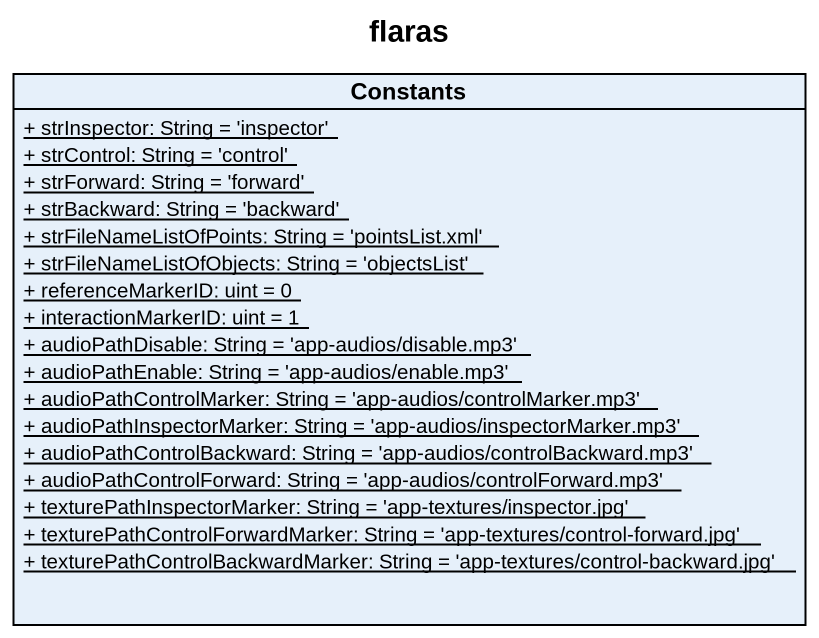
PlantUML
@startuml
title flaras
hide circle
hide empty members
skinparam classAttributeIconSize 0
class Constants {
  {static} + strInspector: String = 'inspector'
  {static} + strControl: String = 'control'
  {static} + strForward: String = 'forward'
  {static} + strBackward: String = 'backward'
  {static} + strFileNameListOfPoints: String = 'pointsList.xml'
  {static} + strFileNameListOfObjects: String = 'objectsList'
  {static} + referenceMarkerID: uint = 0
  {static} + interactionMarkerID: uint = 1
  {static} + audioPathDisable: String = 'app-audios/disable.mp3'
  {static} + audioPathEnable: String = 'app-audios/enable.mp3'
  {static} + audioPathControlMarker: String = 'app-audios/controlMarker.mp3'
  {static} + audioPathInspectorMarker: String = 'app-audios/inspectorMarker.mp3'
  {static} + audioPathControlBackward: String = 'app-audios/controlBackward.mp3'
  {static} + audioPathControlForward: String = 'app-audios/controlForward.mp3'
  {static} + texturePathInspectorMarker: String = 'app-textures/inspector.jpg'
  {static} + texturePathControlForwardMarker: String = 'app-textures/control-forward.jpg'
  {static} + texturePathControlBackwardMarker: String = 'app-textures/control-backward.jpg'
}
@enduml
